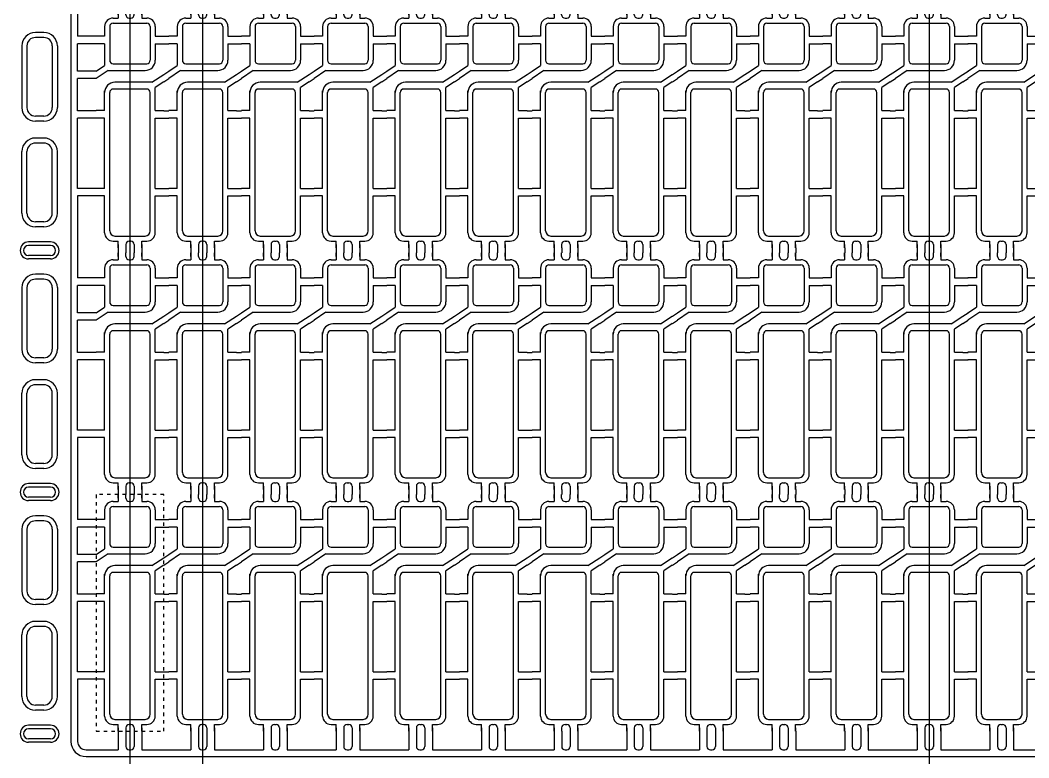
# Model space of a CAD drawing. Header units: millimetres. Extents: x -969 to -640, y 747 to 954.
# Drawn here: x -837.7 to -807.85, y 861.38 to 883.2 of the extents above; entities that cross this region are included whole.
import ezdxf

# ---------------------------------------------------------------- set-up
doc = ezdxf.new("R2010")
doc.units = ezdxf.units.MM
for name, pattern in [('CENTER', [10.16, 6.35, -1.27, 1.27, -1.27]), ('DOT2', [0.125, 0, -0.125]), ('HIDDEN', [1.905, 1.27, -0.635])]:
    doc.linetypes.add(name, pattern=pattern)
for name, color, linetype in [('1', 3, 'Continuous'), ('6', 6, 'Continuous'), ('b etching', 1, 'Continuous'), ('CEN', 8, 'CENTER'), ('HID', 1, 'HIDDEN')]:
    doc.layers.add(name, color=color, linetype=linetype)

# ---------------------------------------------------------------- blocks, each defined once
blk = doc.blocks.new('e1')
at = {"layer": '1'}
for p, q in [((-947.058, 906.581), (-947.058, 906.481)), ((-947.058, 906.481), (-947.058, 906.581)), ((-947.058, 906.581), (-947.058, 906.381)), ((-946.358, 906.581), (-946.358, 906.481)), ((-946.358, 906.481), (-946.358, 906.581)), ((-946.358, 906.581), (-946.358, 906.381)), ((-946.358, 906.381), (-946.208, 906.381)), ((-947.458, 906.131), (-947.458, 905.841)), ((-945.958, 906.131), (-945.958, 905.841)), ((-947.458, 905.841), (-947.708, 905.841)), ((-945.958, 905.841), (-945.708, 905.841)), ((-947.458, 905.621), (-947.708, 905.621)), ((-947.458, 905.621), (-947.458, 904.981)), ((-945.958, 905.621), (-945.958, 905.131)), ((-945.958, 905.621), (-945.708, 905.621)), ((-947.358, 904.831), (-946.258, 904.831)), ((-946.058, 904.481), (-947.158, 904.481)), ((-947.458, 903.641), (-947.458, 904.231)), ((-945.958, 903.641), (-945.958, 904.331)), ((-947.458, 903.641), (-947.708, 903.641)), ((-945.958, 903.641), (-945.708, 903.641)), ((-947.458, 903.421), (-947.708, 903.421)), ((-947.458, 901.341), (-947.458, 903.421)), ((-945.958, 901.341), (-945.958, 903.421)), ((-945.958, 903.421), (-945.708, 903.421)), ((-947.458, 901.341), (-947.708, 901.341)), ((-945.958, 901.341), (-945.708, 901.341)), ((-947.458, 901.121), (-947.708, 901.121)), ((-947.458, 900.031), (-947.458, 901.121)), ((-945.958, 900.031), (-945.958, 901.121)), ((-945.958, 901.121), (-945.708, 901.121)), ((-947.058, 899.581), (-947.058, 899.781)), ((-947.058, 899.581), (-947.058, 899.681)), ((-947.058, 899.681), (-947.058, 899.581)), ((-946.358, 899.781), (-946.208, 899.781)), ((-946.358, 899.581), (-946.358, 899.781)), ((-946.358, 899.581), (-946.358, 899.681)), ((-946.358, 899.681), (-946.358, 899.581))]:
    blk.add_line(p, q, dxfattribs=at)
at = {"layer": '1', "linetype": 'ByBlock'}
for p, q in [((-946.833, 906.481), (-946.833, 906.581)), ((-946.583, 906.481), (-946.583, 906.581)), ((-947.208, 906.381), (-947.058, 906.381)), ((-946.733, 906.381), (-946.683, 906.381)), ((-947.708, 904.814), (-947.458, 904.981)), ((-947.358, 904.831), (-947.708, 904.597)), ((-946.058, 904.481), (-945.708, 904.714)), ((-945.708, 904.497), (-945.958, 904.331)), ((-947.208, 899.781), (-947.058, 899.781)), ((-946.833, 899.681), (-946.833, 899.581)), ((-946.733, 899.781), (-946.683, 899.781)), ((-946.583, 899.681), (-946.583, 899.581))]:
    blk.add_line(p, q, dxfattribs=at)
at = {"layer": '1'}
for centre, radius, start, end in [((-947.208, 906.131), 0.25, 90, 180), ((-946.208, 906.131), 0.25, 0, 90), ((-946.258, 905.131), 0.3, 270, 0), ((-947.158, 904.181), 0.3, 90, 180), ((-947.208, 900.031), 0.25, 180, 270), ((-946.208, 900.031), 0.25, 270, 0)]:
    blk.add_arc(centre, radius, start, end, dxfattribs=at)
at = {"layer": '1', "linetype": 'ByBlock'}
for centre, start, end in [((-946.733, 906.481), 180, 270), ((-946.683, 906.481), 270, 0), ((-946.733, 899.681), 90, 180), ((-946.683, 899.681), 0, 90)]:
    blk.add_arc(centre, 0.1, start, end, dxfattribs=at)
blk = doc.blocks.new('e2')
at = {"layer": 'b etching', "linetype": 'ByBlock'}
for p, q in [((-947.308, 906.131), (-947.308, 905.131)), ((-947.208, 906.231), (-946.208, 906.231)), ((-946.108, 906.131), (-946.108, 905.131)), ((-947.208, 905.031), (-946.208, 905.031)), ((-947.308, 900.081), (-947.308, 904.181)), ((-946.208, 904.281), (-947.208, 904.281)), ((-946.108, 900.081), (-946.108, 904.181)), ((-947.158, 899.931), (-946.258, 899.931))]:
    blk.add_line(p, q, dxfattribs=at)
for centre, radius, start, end in [((-947.208, 906.131), 0.1, 90, 180), ((-946.208, 906.131), 0.1, 360, 90), ((-947.208, 905.131), 0.1, 180, 270), ((-946.208, 905.131), 0.1, 270, 360), ((-947.208, 904.181), 0.1, 90, 180), ((-946.208, 904.181), 0.1, 0, 90), ((-947.158, 900.081), 0.15, 180, 270), ((-946.258, 900.081), 0.15, 270, 0)]:
    blk.add_arc(centre, radius, start, end, dxfattribs=at)

msp = doc.modelspace()

# ---------------------------------------------------------------- linework, layer by layer
at = {"layer": '1', "linetype": 'ByBlock'}
for p, q in [((-835.9986804, 885.15640189), (-835.9986804, 882.72640189)), ((-835.4486804, 882.72640189), (-835.9986804, 882.72640189)), ((-833.4486804, 882.72640189), (-833.2986804, 882.72640189)), ((-831.2986804, 882.72640189), (-831.1486804, 882.72640189)), ((-829.1486804, 882.72640189), (-828.9986804, 882.72640189)), ((-826.9986804, 882.72640189), (-826.8486804, 882.72640189)), ((-824.8486804, 882.72640189), (-824.6986804, 882.72640189)), ((-822.6986804, 882.72640189), (-822.5486804, 882.72640189)), ((-820.5486804, 882.72640189), (-820.3986804, 882.72640189)), ((-818.3986804, 882.72640189), (-818.2486804, 882.72640189)), ((-816.2486804, 882.72640189), (-816.0986804, 882.72640189)), ((-814.0986804, 882.72640189), (-813.9486804, 882.72640189)), ((-811.9486804, 882.72640189), (-811.7986804, 882.72640189)), ((-809.7986804, 882.72640189), (-809.6486804, 882.72640189)), ((-835.4486804, 882.50640189), (-835.9986804, 882.50640189)), ((-835.9986804, 881.69973522), (-835.9986804, 882.50640189)), ((-833.4486804, 882.50640189), (-833.2986804, 882.50640189)), ((-831.2986804, 882.50640189), (-831.1486804, 882.50640189)), ((-829.1486804, 882.50640189), (-828.9986804, 882.50640189)), ((-826.9986804, 882.50640189), (-826.8486804, 882.50640189)), ((-824.8486804, 882.50640189), (-824.6986804, 882.50640189)), ((-822.6986804, 882.50640189), (-822.5486804, 882.50640189)), ((-820.5486804, 882.50640189), (-820.3986804, 882.50640189)), ((-818.3986804, 882.50640189), (-818.2486804, 882.50640189)), ((-816.2486804, 882.50640189), (-816.0986804, 882.50640189)), ((-814.0986804, 882.50640189), (-813.9486804, 882.50640189)), ((-811.9486804, 882.50640189), (-811.7986804, 882.50640189)), ((-809.7986804, 882.50640189), (-809.6486804, 882.50640189)), ((-835.4486804, 881.69973522), (-835.9986804, 881.69973522)), ((-835.9986804, 880.52640189), (-835.9986804, 881.48306855)), ((-835.4486804, 881.48306855), (-835.9986804, 881.48306855)), ((-833.4486804, 881.59973522), (-833.2986804, 881.69973522)), ((-833.4486804, 881.38306855), (-833.2986804, 881.48306855)), ((-831.2986804, 881.59973522), (-831.1486804, 881.69973522)), ((-831.2986804, 881.38306855), (-831.1486804, 881.48306855)), ((-829.1486804, 881.59973522), (-828.9986804, 881.69973522)), ((-829.1486804, 881.38306855), (-828.9986804, 881.48306855)), ((-826.9986804, 881.59973522), (-826.8486804, 881.69973522)), ((-826.9986804, 881.38306855), (-826.8486804, 881.48306855)), ((-824.8486804, 881.59973522), (-824.6986804, 881.69973522)), ((-824.8486804, 881.38306855), (-824.6986804, 881.48306855)), ((-822.6986804, 881.59973522), (-822.5486804, 881.69973522)), ((-822.6986804, 881.38306855), (-822.5486804, 881.48306855)), ((-820.5486804, 881.59973522), (-820.3986804, 881.69973522)), ((-820.5486804, 881.38306855), (-820.3986804, 881.48306855)), ((-818.3986804, 881.59973522), (-818.2486804, 881.69973522)), ((-818.3986804, 881.38306855), (-818.2486804, 881.48306855)), ((-816.2486804, 881.59973522), (-816.0986804, 881.69973522)), ((-816.2486804, 881.38306855), (-816.0986804, 881.48306855)), ((-814.0986804, 881.59973522), (-813.9486804, 881.69973522)), ((-814.0986804, 881.38306855), (-813.9486804, 881.48306855)), ((-811.9486804, 881.59973522), (-811.7986804, 881.69973522)), ((-811.9486804, 881.38306855), (-811.7986804, 881.48306855)), ((-809.7986804, 881.59973522), (-809.6486804, 881.69973522)), ((-809.7986804, 881.38306855), (-809.6486804, 881.48306855)), ((-835.4486804, 880.52640189), (-835.9986804, 880.52640189)), ((-835.9986804, 878.22640189), (-835.9986804, 880.30640189)), ((-835.4486804, 880.30640189), (-835.9986804, 880.30640189)), ((-833.4486804, 880.52640189), (-833.2986804, 880.52640189)), ((-833.4486804, 880.30640189), (-833.2986804, 880.30640189)), ((-831.2986804, 880.52640189), (-831.1486804, 880.52640189)), ((-831.2986804, 880.30640189), (-831.1486804, 880.30640189)), ((-829.1486804, 880.52640189), (-828.9986804, 880.52640189)), ((-829.1486804, 880.30640189), (-828.9986804, 880.30640189)), ((-826.9986804, 880.52640189), (-826.8486804, 880.52640189)), ((-826.9986804, 880.30640189), (-826.8486804, 880.30640189)), ((-824.8486804, 880.52640189), (-824.6986804, 880.52640189)), ((-824.8486804, 880.30640189), (-824.6986804, 880.30640189)), ((-822.6986804, 880.52640189), (-822.5486804, 880.52640189)), ((-822.6986804, 880.30640189), (-822.5486804, 880.30640189)), ((-820.5486804, 880.52640189), (-820.3986804, 880.52640189)), ((-820.5486804, 880.30640189), (-820.3986804, 880.30640189)), ((-818.3986804, 880.52640189), (-818.2486804, 880.52640189)), ((-818.3986804, 880.30640189), (-818.2486804, 880.30640189)), ((-816.2486804, 880.52640189), (-816.0986804, 880.52640189)), ((-816.2486804, 880.30640189), (-816.0986804, 880.30640189)), ((-814.0986804, 880.52640189), (-813.9486804, 880.52640189)), ((-814.0986804, 880.30640189), (-813.9486804, 880.30640189)), ((-811.9486804, 880.52640189), (-811.7986804, 880.52640189)), ((-811.9486804, 880.30640189), (-811.7986804, 880.30640189)), ((-809.7986804, 880.52640189), (-809.6486804, 880.52640189)), ((-809.7986804, 880.30640189), (-809.6486804, 880.30640189)), ((-835.4486804, 878.22640189), (-835.9986804, 878.22640189)), ((-833.4486804, 878.22640189), (-833.2986804, 878.22640189)), ((-831.2986804, 878.22640189), (-831.1486804, 878.22640189)), ((-829.1486804, 878.22640189), (-828.9986804, 878.22640189)), ((-826.9986804, 878.22640189), (-826.8486804, 878.22640189)), ((-824.8486804, 878.22640189), (-824.6986804, 878.22640189)), ((-822.6986804, 878.22640189), (-822.5486804, 878.22640189)), ((-820.5486804, 878.22640189), (-820.3986804, 878.22640189)), ((-818.3986804, 878.22640189), (-818.2486804, 878.22640189)), ((-816.2486804, 878.22640189), (-816.0986804, 878.22640189)), ((-814.0986804, 878.22640189), (-813.9486804, 878.22640189)), ((-811.9486804, 878.22640189), (-811.7986804, 878.22640189)), ((-809.7986804, 878.22640189), (-809.6486804, 878.22640189)), ((-835.4486804, 878.00640189), (-835.9986804, 878.00640189)), ((-835.9986804, 878.00640189), (-835.9986804, 875.57640189)), ((-833.4486804, 878.00640189), (-833.2986804, 878.00640189)), ((-831.2986804, 878.00640189), (-831.1486804, 878.00640189)), ((-829.1486804, 878.00640189), (-828.9986804, 878.00640189)), ((-826.9986804, 878.00640189), (-826.8486804, 878.00640189)), ((-824.8486804, 878.00640189), (-824.6986804, 878.00640189)), ((-822.6986804, 878.00640189), (-822.5486804, 878.00640189)), ((-820.5486804, 878.00640189), (-820.3986804, 878.00640189)), ((-818.3986804, 878.00640189), (-818.2486804, 878.00640189)), ((-816.2486804, 878.00640189), (-816.0986804, 878.00640189)), ((-814.0986804, 878.00640189), (-813.9486804, 878.00640189)), ((-811.9486804, 878.00640189), (-811.7986804, 878.00640189)), ((-809.7986804, 878.00640189), (-809.6486804, 878.00640189)), ((-834.7986804, 876.46640189), (-834.7986804, 876.31640189)), ((-834.5736804, 876.46640189), (-834.5736804, 876.31640189)), ((-834.3236804, 876.46640189), (-834.3236804, 876.31640189)), ((-834.0986804, 876.46640189), (-834.0986804, 876.31640189)), ((-832.6486804, 876.46640189), (-832.6486804, 876.31640189)), ((-832.4236804, 876.46640189), (-832.4236804, 876.31640189)), ((-832.1736804, 876.46640189), (-832.1736804, 876.31640189)), ((-831.9486804, 876.46640189), (-831.9486804, 876.31640189)), ((-830.4986804, 876.46640189), (-830.4986804, 876.31640189)), ((-830.2736804, 876.46640189), (-830.2736804, 876.31640189)), ((-830.0236804, 876.46640189), (-830.0236804, 876.31640189)), ((-829.7986804, 876.46640189), (-829.7986804, 876.31640189)), ((-828.3486804, 876.46640189), (-828.3486804, 876.31640189)), ((-828.1236804, 876.46640189), (-828.1236804, 876.31640189)), ((-827.8736804, 876.46640189), (-827.8736804, 876.31640189)), ((-827.6486804, 876.46640189), (-827.6486804, 876.31640189)), ((-826.1986804, 876.46640189), (-826.1986804, 876.31640189)), ((-825.9736804, 876.46640189), (-825.9736804, 876.31640189)), ((-825.7236804, 876.46640189), (-825.7236804, 876.31640189)), ((-825.4986804, 876.46640189), (-825.4986804, 876.31640189)), ((-824.0486804, 876.46640189), (-824.0486804, 876.31640189)), ((-823.8236804, 876.46640189), (-823.8236804, 876.31640189)), ((-823.5736804, 876.46640189), (-823.5736804, 876.31640189)), ((-823.3486804, 876.46640189), (-823.3486804, 876.31640189)), ((-821.8986804, 876.46640189), (-821.8986804, 876.31640189)), ((-821.6736804, 876.46640189), (-821.6736804, 876.31640189)), ((-821.4236804, 876.46640189), (-821.4236804, 876.31640189)), ((-821.1986804, 876.46640189), (-821.1986804, 876.31640189)), ((-819.7486804, 876.46640189), (-819.7486804, 876.31640189)), ((-819.5236804, 876.46640189), (-819.5236804, 876.31640189)), ((-819.2736804, 876.46640189), (-819.2736804, 876.31640189)), ((-819.0486804, 876.46640189), (-819.0486804, 876.31640189)), ((-817.5986804, 876.46640189), (-817.5986804, 876.31640189)), ((-817.3736804, 876.46640189), (-817.3736804, 876.31640189)), ((-817.1236804, 876.46640189), (-817.1236804, 876.31640189)), ((-816.8986804, 876.46640189), (-816.8986804, 876.31640189)), ((-815.4486804, 876.46640189), (-815.4486804, 876.31640189)), ((-815.2236804, 876.46640189), (-815.2236804, 876.31640189)), ((-814.9736804, 876.46640189), (-814.9736804, 876.31640189)), ((-814.7486804, 876.46640189), (-814.7486804, 876.31640189)), ((-813.2986804, 876.46640189), (-813.2986804, 876.31640189)), ((-813.0736804, 876.46640189), (-813.0736804, 876.31640189)), ((-812.8236804, 876.46640189), (-812.8236804, 876.31640189)), ((-812.5986804, 876.46640189), (-812.5986804, 876.31640189)), ((-811.1486804, 876.46640189), (-811.1486804, 876.31640189)), ((-810.9236804, 876.46640189), (-810.9236804, 876.31640189)), ((-810.6736804, 876.46640189), (-810.6736804, 876.31640189)), ((-810.4486804, 876.46640189), (-810.4486804, 876.31640189)), ((-808.9986804, 876.46640189), (-808.9986804, 876.31640189)), ((-808.7736804, 876.46640189), (-808.7736804, 876.31640189)), ((-808.5236804, 876.46640189), (-808.5236804, 876.31640189)), ((-808.2986804, 876.46640189), (-808.2986804, 876.31640189)), ((-835.4486804, 875.57640189), (-835.9986804, 875.57640189)), ((-833.4486804, 875.57640189), (-833.2986804, 875.57640189)), ((-831.2986804, 875.57640189), (-831.1486804, 875.57640189)), ((-829.1486804, 875.57640189), (-828.9986804, 875.57640189)), ((-826.9986804, 875.57640189), (-826.8486804, 875.57640189)), ((-824.8486804, 875.57640189), (-824.6986804, 875.57640189)), ((-822.6986804, 875.57640189), (-822.5486804, 875.57640189)), ((-820.5486804, 875.57640189), (-820.3986804, 875.57640189)), ((-818.3986804, 875.57640189), (-818.2486804, 875.57640189)), ((-816.2486804, 875.57640189), (-816.0986804, 875.57640189)), ((-814.0986804, 875.57640189), (-813.9486804, 875.57640189)), ((-811.9486804, 875.57640189), (-811.7986804, 875.57640189)), ((-809.7986804, 875.57640189), (-809.6486804, 875.57640189)), ((-835.4486804, 875.35640189), (-835.9986804, 875.35640189)), ((-835.9986804, 874.54973522), (-835.9986804, 875.35640189)), ((-833.4486804, 875.35640189), (-833.2986804, 875.35640189)), ((-831.2986804, 875.35640189), (-831.1486804, 875.35640189)), ((-829.1486804, 875.35640189), (-828.9986804, 875.35640189)), ((-826.9986804, 875.35640189), (-826.8486804, 875.35640189)), ((-824.8486804, 875.35640189), (-824.6986804, 875.35640189)), ((-822.6986804, 875.35640189), (-822.5486804, 875.35640189)), ((-820.5486804, 875.35640189), (-820.3986804, 875.35640189)), ((-818.3986804, 875.35640189), (-818.2486804, 875.35640189)), ((-816.2486804, 875.35640189), (-816.0986804, 875.35640189)), ((-814.0986804, 875.35640189), (-813.9486804, 875.35640189)), ((-811.9486804, 875.35640189), (-811.7986804, 875.35640189)), ((-809.7986804, 875.35640189), (-809.6486804, 875.35640189)), ((-835.4486804, 874.54973522), (-835.9986804, 874.54973522)), ((-835.9986804, 873.37640189), (-835.9986804, 874.33306855)), ((-835.4486804, 874.33306855), (-835.9986804, 874.33306855)), ((-833.4486804, 874.44973522), (-833.2986804, 874.54973522)), ((-833.4486804, 874.23306855), (-833.2986804, 874.33306855)), ((-831.2986804, 874.44973522), (-831.1486804, 874.54973522)), ((-831.2986804, 874.23306855), (-831.1486804, 874.33306855)), ((-829.1486804, 874.44973522), (-828.9986804, 874.54973522)), ((-829.1486804, 874.23306855), (-828.9986804, 874.33306855)), ((-826.9986804, 874.44973522), (-826.8486804, 874.54973522)), ((-826.9986804, 874.23306855), (-826.8486804, 874.33306855)), ((-824.8486804, 874.44973522), (-824.6986804, 874.54973522)), ((-824.8486804, 874.23306855), (-824.6986804, 874.33306855)), ((-822.6986804, 874.44973522), (-822.5486804, 874.54973522)), ((-822.6986804, 874.23306855), (-822.5486804, 874.33306855)), ((-820.5486804, 874.44973522), (-820.3986804, 874.54973522)), ((-820.5486804, 874.23306855), (-820.3986804, 874.33306855)), ((-818.3986804, 874.44973522), (-818.2486804, 874.54973522)), ((-818.3986804, 874.23306855), (-818.2486804, 874.33306855)), ((-816.2486804, 874.44973522), (-816.0986804, 874.54973522)), ((-816.2486804, 874.23306855), (-816.0986804, 874.33306855)), ((-814.0986804, 874.44973522), (-813.9486804, 874.54973522)), ((-814.0986804, 874.23306855), (-813.9486804, 874.33306855)), ((-811.9486804, 874.44973522), (-811.7986804, 874.54973522)), ((-811.9486804, 874.23306855), (-811.7986804, 874.33306855)), ((-809.7986804, 874.44973522), (-809.6486804, 874.54973522)), ((-809.7986804, 874.23306855), (-809.6486804, 874.33306855)), ((-835.4486804, 873.37640189), (-835.9986804, 873.37640189)), ((-835.9986804, 871.07640189), (-835.9986804, 873.15640189)), ((-835.4486804, 873.15640189), (-835.9986804, 873.15640189)), ((-833.4486804, 873.37640189), (-833.2986804, 873.37640189)), ((-833.4486804, 873.15640189), (-833.2986804, 873.15640189)), ((-831.2986804, 873.37640189), (-831.1486804, 873.37640189)), ((-831.2986804, 873.15640189), (-831.1486804, 873.15640189)), ((-829.1486804, 873.37640189), (-828.9986804, 873.37640189)), ((-829.1486804, 873.15640189), (-828.9986804, 873.15640189)), ((-826.9986804, 873.37640189), (-826.8486804, 873.37640189)), ((-826.9986804, 873.15640189), (-826.8486804, 873.15640189)), ((-824.8486804, 873.37640189), (-824.6986804, 873.37640189)), ((-824.8486804, 873.15640189), (-824.6986804, 873.15640189)), ((-822.6986804, 873.37640189), (-822.5486804, 873.37640189)), ((-822.6986804, 873.15640189), (-822.5486804, 873.15640189)), ((-820.5486804, 873.37640189), (-820.3986804, 873.37640189)), ((-820.5486804, 873.15640189), (-820.3986804, 873.15640189)), ((-818.3986804, 873.37640189), (-818.2486804, 873.37640189)), ((-818.3986804, 873.15640189), (-818.2486804, 873.15640189)), ((-816.2486804, 873.37640189), (-816.0986804, 873.37640189)), ((-816.2486804, 873.15640189), (-816.0986804, 873.15640189)), ((-814.0986804, 873.37640189), (-813.9486804, 873.37640189)), ((-814.0986804, 873.15640189), (-813.9486804, 873.15640189)), ((-811.9486804, 873.37640189), (-811.7986804, 873.37640189)), ((-811.9486804, 873.15640189), (-811.7986804, 873.15640189)), ((-809.7986804, 873.37640189), (-809.6486804, 873.37640189)), ((-809.7986804, 873.15640189), (-809.6486804, 873.15640189)), ((-835.4486804, 871.07640189), (-835.9986804, 871.07640189)), ((-833.4486804, 871.07640189), (-833.2986804, 871.07640189)), ((-831.2986804, 871.07640189), (-831.1486804, 871.07640189)), ((-829.1486804, 871.07640189), (-828.9986804, 871.07640189)), ((-826.9986804, 871.07640189), (-826.8486804, 871.07640189)), ((-824.8486804, 871.07640189), (-824.6986804, 871.07640189)), ((-822.6986804, 871.07640189), (-822.5486804, 871.07640189)), ((-820.5486804, 871.07640189), (-820.3986804, 871.07640189)), ((-818.3986804, 871.07640189), (-818.2486804, 871.07640189)), ((-816.2486804, 871.07640189), (-816.0986804, 871.07640189)), ((-814.0986804, 871.07640189), (-813.9486804, 871.07640189)), ((-811.9486804, 871.07640189), (-811.7986804, 871.07640189)), ((-809.7986804, 871.07640189), (-809.6486804, 871.07640189)), ((-835.4486804, 870.85640189), (-835.9986804, 870.85640189)), ((-835.9986804, 870.85640189), (-835.9986804, 868.42640189)), ((-833.4486804, 870.85640189), (-833.2986804, 870.85640189)), ((-831.2986804, 870.85640189), (-831.1486804, 870.85640189)), ((-829.1486804, 870.85640189), (-828.9986804, 870.85640189)), ((-826.9986804, 870.85640189), (-826.8486804, 870.85640189)), ((-824.8486804, 870.85640189), (-824.6986804, 870.85640189)), ((-822.6986804, 870.85640189), (-822.5486804, 870.85640189)), ((-820.5486804, 870.85640189), (-820.3986804, 870.85640189)), ((-818.3986804, 870.85640189), (-818.2486804, 870.85640189)), ((-816.2486804, 870.85640189), (-816.0986804, 870.85640189)), ((-814.0986804, 870.85640189), (-813.9486804, 870.85640189)), ((-811.9486804, 870.85640189), (-811.7986804, 870.85640189)), ((-809.7986804, 870.85640189), (-809.6486804, 870.85640189)), ((-834.7986804, 869.31640189), (-834.7986804, 869.16640189)), ((-834.5736804, 869.31640189), (-834.5736804, 869.16640189)), ((-834.3236804, 869.31640189), (-834.3236804, 869.16640189)), ((-834.0986804, 869.31640189), (-834.0986804, 869.16640189)), ((-832.6486804, 869.31640189), (-832.6486804, 869.16640189)), ((-832.4236804, 869.31640189), (-832.4236804, 869.16640189)), ((-832.1736804, 869.31640189), (-832.1736804, 869.16640189)), ((-831.9486804, 869.31640189), (-831.9486804, 869.16640189)), ((-830.4986804, 869.31640189), (-830.4986804, 869.16640189)), ((-830.2736804, 869.31640189), (-830.2736804, 869.16640189)), ((-830.0236804, 869.31640189), (-830.0236804, 869.16640189)), ((-829.7986804, 869.31640189), (-829.7986804, 869.16640189)), ((-828.3486804, 869.31640189), (-828.3486804, 869.16640189)), ((-828.1236804, 869.31640189), (-828.1236804, 869.16640189)), ((-827.8736804, 869.31640189), (-827.8736804, 869.16640189)), ((-827.6486804, 869.31640189), (-827.6486804, 869.16640189)), ((-826.1986804, 869.31640189), (-826.1986804, 869.16640189)), ((-825.9736804, 869.31640189), (-825.9736804, 869.16640189)), ((-825.7236804, 869.31640189), (-825.7236804, 869.16640189)), ((-825.4986804, 869.31640189), (-825.4986804, 869.16640189)), ((-824.0486804, 869.31640189), (-824.0486804, 869.16640189)), ((-823.8236804, 869.31640189), (-823.8236804, 869.16640189)), ((-823.5736804, 869.31640189), (-823.5736804, 869.16640189)), ((-823.3486804, 869.31640189), (-823.3486804, 869.16640189)), ((-821.8986804, 869.31640189), (-821.8986804, 869.16640189)), ((-821.6736804, 869.31640189), (-821.6736804, 869.16640189)), ((-821.4236804, 869.31640189), (-821.4236804, 869.16640189)), ((-821.1986804, 869.31640189), (-821.1986804, 869.16640189)), ((-819.7486804, 869.31640189), (-819.7486804, 869.16640189)), ((-819.5236804, 869.31640189), (-819.5236804, 869.16640189)), ((-819.2736804, 869.31640189), (-819.2736804, 869.16640189)), ((-819.0486804, 869.31640189), (-819.0486804, 869.16640189)), ((-817.5986804, 869.31640189), (-817.5986804, 869.16640189)), ((-817.3736804, 869.31640189), (-817.3736804, 869.16640189)), ((-817.1236804, 869.31640189), (-817.1236804, 869.16640189)), ((-816.8986804, 869.31640189), (-816.8986804, 869.16640189)), ((-815.4486804, 869.31640189), (-815.4486804, 869.16640189)), ((-815.2236804, 869.31640189), (-815.2236804, 869.16640189)), ((-814.9736804, 869.31640189), (-814.9736804, 869.16640189)), ((-814.7486804, 869.31640189), (-814.7486804, 869.16640189)), ((-813.2986804, 869.31640189), (-813.2986804, 869.16640189)), ((-813.0736804, 869.31640189), (-813.0736804, 869.16640189)), ((-812.8236804, 869.31640189), (-812.8236804, 869.16640189)), ((-812.5986804, 869.31640189), (-812.5986804, 869.16640189)), ((-811.1486804, 869.31640189), (-811.1486804, 869.16640189)), ((-810.9236804, 869.31640189), (-810.9236804, 869.16640189)), ((-810.6736804, 869.31640189), (-810.6736804, 869.16640189)), ((-810.4486804, 869.31640189), (-810.4486804, 869.16640189)), ((-808.9986804, 869.31640189), (-808.9986804, 869.16640189)), ((-808.7736804, 869.31640189), (-808.7736804, 869.16640189)), ((-808.5236804, 869.31640189), (-808.5236804, 869.16640189)), ((-808.2986804, 869.31640189), (-808.2986804, 869.16640189)), ((-835.4486804, 868.42640189), (-835.9986804, 868.42640189)), ((-833.4486804, 868.42640189), (-833.2986804, 868.42640189)), ((-831.2986804, 868.42640189), (-831.1486804, 868.42640189)), ((-829.1486804, 868.42640189), (-828.9986804, 868.42640189)), ((-826.9986804, 868.42640189), (-826.8486804, 868.42640189)), ((-824.8486804, 868.42640189), (-824.6986804, 868.42640189)), ((-822.6986804, 868.42640189), (-822.5486804, 868.42640189)), ((-820.5486804, 868.42640189), (-820.3986804, 868.42640189)), ((-818.3986804, 868.42640189), (-818.2486804, 868.42640189)), ((-816.2486804, 868.42640189), (-816.0986804, 868.42640189)), ((-814.0986804, 868.42640189), (-813.9486804, 868.42640189)), ((-811.9486804, 868.42640189), (-811.7986804, 868.42640189)), ((-809.7986804, 868.42640189), (-809.6486804, 868.42640189)), ((-835.4486804, 868.20640189), (-835.9986804, 868.20640189)), ((-835.9986804, 867.39973522), (-835.9986804, 868.20640189)), ((-833.4486804, 868.20640189), (-833.2986804, 868.20640189)), ((-831.2986804, 868.20640189), (-831.1486804, 868.20640189)), ((-829.1486804, 868.20640189), (-828.9986804, 868.20640189)), ((-826.9986804, 868.20640189), (-826.8486804, 868.20640189)), ((-824.8486804, 868.20640189), (-824.6986804, 868.20640189)), ((-822.6986804, 868.20640189), (-822.5486804, 868.20640189)), ((-820.5486804, 868.20640189), (-820.3986804, 868.20640189)), ((-818.3986804, 868.20640189), (-818.2486804, 868.20640189)), ((-816.2486804, 868.20640189), (-816.0986804, 868.20640189)), ((-814.0986804, 868.20640189), (-813.9486804, 868.20640189)), ((-811.9486804, 868.20640189), (-811.7986804, 868.20640189)), ((-809.7986804, 868.20640189), (-809.6486804, 868.20640189)), ((-835.4486804, 867.39973522), (-835.9986804, 867.39973522)), ((-835.9986804, 866.22640189), (-835.9986804, 867.18306855)), ((-835.4486804, 867.18306855), (-835.9986804, 867.18306855)), ((-833.4486804, 867.29973522), (-833.2986804, 867.39973522)), ((-833.4486804, 867.08306855), (-833.2986804, 867.18306855)), ((-831.2986804, 867.29973522), (-831.1486804, 867.39973522)), ((-831.2986804, 867.08306855), (-831.1486804, 867.18306855)), ((-829.1486804, 867.29973522), (-828.9986804, 867.39973522)), ((-829.1486804, 867.08306855), (-828.9986804, 867.18306855)), ((-826.9986804, 867.29973522), (-826.8486804, 867.39973522)), ((-826.9986804, 867.08306855), (-826.8486804, 867.18306855)), ((-824.8486804, 867.29973522), (-824.6986804, 867.39973522)), ((-824.8486804, 867.08306855), (-824.6986804, 867.18306855)), ((-822.6986804, 867.29973522), (-822.5486804, 867.39973522)), ((-822.6986804, 867.08306855), (-822.5486804, 867.18306855)), ((-820.5486804, 867.29973522), (-820.3986804, 867.39973522)), ((-820.5486804, 867.08306855), (-820.3986804, 867.18306855)), ((-818.3986804, 867.29973522), (-818.2486804, 867.39973522)), ((-818.3986804, 867.08306855), (-818.2486804, 867.18306855)), ((-816.2486804, 867.29973522), (-816.0986804, 867.39973522)), ((-816.2486804, 867.08306855), (-816.0986804, 867.18306855)), ((-814.0986804, 867.29973522), (-813.9486804, 867.39973522)), ((-814.0986804, 867.08306855), (-813.9486804, 867.18306855)), ((-811.9486804, 867.29973522), (-811.7986804, 867.39973522)), ((-811.9486804, 867.08306855), (-811.7986804, 867.18306855)), ((-809.7986804, 867.29973522), (-809.6486804, 867.39973522)), ((-809.7986804, 867.08306855), (-809.6486804, 867.18306855)), ((-835.4486804, 866.22640189), (-835.9986804, 866.22640189)), ((-835.9986804, 863.92640189), (-835.9986804, 866.00640189)), ((-835.4486804, 866.00640189), (-835.9986804, 866.00640189)), ((-833.4486804, 866.22640189), (-833.2986804, 866.22640189)), ((-833.4486804, 866.00640189), (-833.2986804, 866.00640189)), ((-831.2986804, 866.22640189), (-831.1486804, 866.22640189)), ((-831.2986804, 866.00640189), (-831.1486804, 866.00640189)), ((-829.1486804, 866.22640189), (-828.9986804, 866.22640189)), ((-829.1486804, 866.00640189), (-828.9986804, 866.00640189)), ((-826.9986804, 866.22640189), (-826.8486804, 866.22640189)), ((-826.9986804, 866.00640189), (-826.8486804, 866.00640189)), ((-824.8486804, 866.22640189), (-824.6986804, 866.22640189)), ((-824.8486804, 866.00640189), (-824.6986804, 866.00640189)), ((-822.6986804, 866.22640189), (-822.5486804, 866.22640189)), ((-822.6986804, 866.00640189), (-822.5486804, 866.00640189)), ((-820.5486804, 866.22640189), (-820.3986804, 866.22640189)), ((-820.5486804, 866.00640189), (-820.3986804, 866.00640189)), ((-818.3986804, 866.22640189), (-818.2486804, 866.22640189)), ((-818.3986804, 866.00640189), (-818.2486804, 866.00640189)), ((-816.2486804, 866.22640189), (-816.0986804, 866.22640189)), ((-816.2486804, 866.00640189), (-816.0986804, 866.00640189)), ((-814.0986804, 866.22640189), (-813.9486804, 866.22640189)), ((-814.0986804, 866.00640189), (-813.9486804, 866.00640189)), ((-811.9486804, 866.22640189), (-811.7986804, 866.22640189)), ((-811.9486804, 866.00640189), (-811.7986804, 866.00640189)), ((-809.7986804, 866.22640189), (-809.6486804, 866.22640189)), ((-809.7986804, 866.00640189), (-809.6486804, 866.00640189)), ((-835.4486804, 863.92640189), (-835.9986804, 863.92640189)), ((-833.4486804, 863.92640189), (-833.2986804, 863.92640189)), ((-831.2986804, 863.92640189), (-831.1486804, 863.92640189)), ((-829.1486804, 863.92640189), (-828.9986804, 863.92640189)), ((-826.9986804, 863.92640189), (-826.8486804, 863.92640189)), ((-824.8486804, 863.92640189), (-824.6986804, 863.92640189)), ((-822.6986804, 863.92640189), (-822.5486804, 863.92640189)), ((-820.5486804, 863.92640189), (-820.3986804, 863.92640189)), ((-818.3986804, 863.92640189), (-818.2486804, 863.92640189)), ((-816.2486804, 863.92640189), (-816.0986804, 863.92640189)), ((-814.0986804, 863.92640189), (-813.9486804, 863.92640189)), ((-811.9486804, 863.92640189), (-811.7986804, 863.92640189)), ((-809.7986804, 863.92640189), (-809.6486804, 863.92640189)), ((-835.4486804, 863.70640189), (-835.9986804, 863.70640189)), ((-835.9986804, 863.70640189), (-835.9986804, 861.86640189)), ((-833.4486804, 863.70640189), (-833.2986804, 863.70640189)), ((-831.2986804, 863.70640189), (-831.1486804, 863.70640189)), ((-829.1486804, 863.70640189), (-828.9986804, 863.70640189)), ((-826.9986804, 863.70640189), (-826.8486804, 863.70640189)), ((-824.8486804, 863.70640189), (-824.6986804, 863.70640189)), ((-822.6986804, 863.70640189), (-822.5486804, 863.70640189)), ((-820.5486804, 863.70640189), (-820.3986804, 863.70640189)), ((-818.3986804, 863.70640189), (-818.2486804, 863.70640189)), ((-816.2486804, 863.70640189), (-816.0986804, 863.70640189)), ((-814.0986804, 863.70640189), (-813.9486804, 863.70640189)), ((-811.9486804, 863.70640189), (-811.7986804, 863.70640189)), ((-809.7986804, 863.70640189), (-809.6486804, 863.70640189)), ((-834.7986804, 862.16640189), (-834.7986804, 861.61640189)), ((-834.7986804, 862.16640189), (-834.7986804, 861.86640189)), ((-834.5736804, 862.16640189), (-834.5736804, 861.71640189)), ((-834.5736804, 862.16640189), (-834.5736804, 861.86640189)), ((-834.3236804, 862.16640189), (-834.3236804, 861.71640189)), ((-834.3236804, 862.16640189), (-834.3236804, 861.86640189)), ((-834.0986804, 862.16640189), (-834.0986804, 861.61640189)), ((-834.0986804, 862.16640189), (-834.0986804, 861.86640189)), ((-832.6486804, 862.16640189), (-832.6486804, 861.61640189)), ((-832.6486804, 862.16640189), (-832.6486804, 861.86640189)), ((-832.4236804, 862.16640189), (-832.4236804, 861.71640189)), ((-832.4236804, 862.16640189), (-832.4236804, 861.86640189)), ((-832.1736804, 862.16640189), (-832.1736804, 861.71640189)), ((-832.1736804, 862.16640189), (-832.1736804, 861.86640189)), ((-831.9486804, 862.16640189), (-831.9486804, 861.61640189)), ((-831.9486804, 862.16640189), (-831.9486804, 861.86640189)), ((-830.4986804, 862.16640189), (-830.4986804, 861.61640189)), ((-830.4986804, 862.16640189), (-830.4986804, 861.86640189)), ((-830.2736804, 862.16640189), (-830.2736804, 861.71640189)), ((-830.2736804, 862.16640189), (-830.2736804, 861.86640189)), ((-830.0236804, 862.16640189), (-830.0236804, 861.71640189)), ((-830.0236804, 862.16640189), (-830.0236804, 861.86640189)), ((-829.7986804, 862.16640189), (-829.7986804, 861.61640189)), ((-829.7986804, 862.16640189), (-829.7986804, 861.86640189)), ((-828.3486804, 862.16640189), (-828.3486804, 861.61640189)), ((-828.3486804, 862.16640189), (-828.3486804, 861.86640189)), ((-828.1236804, 862.16640189), (-828.1236804, 861.71640189)), ((-828.1236804, 862.16640189), (-828.1236804, 861.86640189)), ((-827.8736804, 862.16640189), (-827.8736804, 861.71640189)), ((-827.8736804, 862.16640189), (-827.8736804, 861.86640189)), ((-827.6486804, 862.16640189), (-827.6486804, 861.61640189)), ((-827.6486804, 862.16640189), (-827.6486804, 861.86640189)), ((-826.1986804, 862.16640189), (-826.1986804, 861.61640189)), ((-826.1986804, 862.16640189), (-826.1986804, 861.86640189)), ((-825.9736804, 862.16640189), (-825.9736804, 861.71640189)), ((-825.9736804, 862.16640189), (-825.9736804, 861.86640189)), ((-825.7236804, 862.16640189), (-825.7236804, 861.71640189)), ((-825.7236804, 862.16640189), (-825.7236804, 861.86640189)), ((-825.4986804, 862.16640189), (-825.4986804, 861.61640189)), ((-825.4986804, 862.16640189), (-825.4986804, 861.86640189)), ((-824.0486804, 862.16640189), (-824.0486804, 861.61640189)), ((-824.0486804, 862.16640189), (-824.0486804, 861.86640189)), ((-823.8236804, 862.16640189), (-823.8236804, 861.71640189)), ((-823.8236804, 862.16640189), (-823.8236804, 861.86640189)), ((-823.5736804, 862.16640189), (-823.5736804, 861.71640189)), ((-823.5736804, 862.16640189), (-823.5736804, 861.86640189)), ((-823.3486804, 862.16640189), (-823.3486804, 861.61640189)), ((-823.3486804, 862.16640189), (-823.3486804, 861.86640189)), ((-821.8986804, 862.16640189), (-821.8986804, 861.61640189)), ((-821.8986804, 862.16640189), (-821.8986804, 861.86640189)), ((-821.6736804, 862.16640189), (-821.6736804, 861.71640189)), ((-821.6736804, 862.16640189), (-821.6736804, 861.86640189)), ((-821.4236804, 862.16640189), (-821.4236804, 861.71640189)), ((-821.4236804, 862.16640189), (-821.4236804, 861.86640189)), ((-821.1986804, 862.16640189), (-821.1986804, 861.61640189)), ((-821.1986804, 862.16640189), (-821.1986804, 861.86640189)), ((-819.7486804, 862.16640189), (-819.7486804, 861.61640189)), ((-819.7486804, 862.16640189), (-819.7486804, 861.86640189)), ((-819.5236804, 862.16640189), (-819.5236804, 861.71640189)), ((-819.5236804, 862.16640189), (-819.5236804, 861.86640189)), ((-819.2736804, 862.16640189), (-819.2736804, 861.71640189)), ((-819.2736804, 862.16640189), (-819.2736804, 861.86640189)), ((-819.0486804, 862.16640189), (-819.0486804, 861.61640189)), ((-819.0486804, 862.16640189), (-819.0486804, 861.86640189)), ((-817.5986804, 862.16640189), (-817.5986804, 861.61640189)), ((-817.5986804, 862.16640189), (-817.5986804, 861.86640189)), ((-817.3736804, 862.16640189), (-817.3736804, 861.71640189)), ((-817.3736804, 862.16640189), (-817.3736804, 861.86640189)), ((-817.1236804, 862.16640189), (-817.1236804, 861.71640189)), ((-817.1236804, 862.16640189), (-817.1236804, 861.86640189)), ((-816.8986804, 862.16640189), (-816.8986804, 861.61640189)), ((-816.8986804, 862.16640189), (-816.8986804, 861.86640189)), ((-815.4486804, 862.16640189), (-815.4486804, 861.61640189)), ((-815.4486804, 862.16640189), (-815.4486804, 861.86640189)), ((-815.2236804, 862.16640189), (-815.2236804, 861.71640189)), ((-815.2236804, 862.16640189), (-815.2236804, 861.86640189)), ((-814.9736804, 862.16640189), (-814.9736804, 861.71640189)), ((-814.9736804, 862.16640189), (-814.9736804, 861.86640189)), ((-814.7486804, 862.16640189), (-814.7486804, 861.61640189)), ((-814.7486804, 862.16640189), (-814.7486804, 861.86640189)), ((-813.2986804, 862.16640189), (-813.2986804, 861.61640189)), ((-813.2986804, 862.16640189), (-813.2986804, 861.86640189)), ((-813.0736804, 862.16640189), (-813.0736804, 861.71640189)), ((-813.0736804, 862.16640189), (-813.0736804, 861.86640189)), ((-812.8236804, 862.16640189), (-812.8236804, 861.71640189)), ((-812.8236804, 862.16640189), (-812.8236804, 861.86640189)), ((-812.5986804, 862.16640189), (-812.5986804, 861.61640189)), ((-812.5986804, 862.16640189), (-812.5986804, 861.86640189)), ((-811.1486804, 862.16640189), (-811.1486804, 861.61640189)), ((-811.1486804, 862.16640189), (-811.1486804, 861.86640189)), ((-810.9236804, 862.16640189), (-810.9236804, 861.71640189)), ((-810.9236804, 862.16640189), (-810.9236804, 861.86640189)), ((-810.6736804, 862.16640189), (-810.6736804, 861.71640189)), ((-810.6736804, 862.16640189), (-810.6736804, 861.86640189)), ((-810.4486804, 862.16640189), (-810.4486804, 861.61640189)), ((-810.4486804, 862.16640189), (-810.4486804, 861.86640189)), ((-808.9986804, 862.16640189), (-808.9986804, 861.61640189)), ((-808.9986804, 862.16640189), (-808.9986804, 861.86640189)), ((-808.7736804, 862.16640189), (-808.7736804, 861.71640189)), ((-808.7736804, 862.16640189), (-808.7736804, 861.86640189)), ((-808.5236804, 862.16640189), (-808.5236804, 861.71640189)), ((-808.5236804, 862.16640189), (-808.5236804, 861.86640189)), ((-808.2986804, 862.16640189), (-808.2986804, 861.61640189)), ((-808.2986804, 862.16640189), (-808.2986804, 861.86640189)), ((-834.4736804, 861.61640189), (-834.4236804, 861.61640189)), ((-834.0986804, 861.61640189), (-832.6486804, 861.61640189)), ((-832.3236804, 861.61640189), (-832.2736804, 861.61640189)), ((-831.9486804, 861.61640189), (-830.4986804, 861.61640189)), ((-830.1736804, 861.61640189), (-830.1236804, 861.61640189)), ((-829.7986804, 861.61640189), (-828.3486804, 861.61640189)), ((-828.0236804, 861.61640189), (-827.9736804, 861.61640189)), ((-827.6486804, 861.61640189), (-826.1986804, 861.61640189)), ((-825.8736804, 861.61640189), (-825.8236804, 861.61640189)), ((-825.4986804, 861.61640189), (-824.0486804, 861.61640189)), ((-823.7236804, 861.61640189), (-823.6736804, 861.61640189)), ((-823.3486804, 861.61640189), (-821.8986804, 861.61640189)), ((-821.5736804, 861.61640189), (-821.5236804, 861.61640189)), ((-821.1986804, 861.61640189), (-819.7486804, 861.61640189)), ((-819.4236804, 861.61640189), (-819.3736804, 861.61640189)), ((-819.0486804, 861.61640189), (-817.5986804, 861.61640189)), ((-817.2736804, 861.61640189), (-817.2236804, 861.61640189)), ((-816.8986804, 861.61640189), (-815.4486804, 861.61640189)), ((-815.1236804, 861.61640189), (-815.0736804, 861.61640189)), ((-814.7486804, 861.61640189), (-813.2986804, 861.61640189)), ((-812.9736804, 861.61640189), (-812.9236804, 861.61640189)), ((-812.5986804, 861.61640189), (-811.1486804, 861.61640189)), ((-810.8236804, 861.61640189), (-810.7736804, 861.61640189)), ((-810.4486804, 861.61640189), (-808.9986804, 861.61640189)), ((-808.6736804, 861.61640189), (-808.6236804, 861.61640189)), ((-808.2986804, 861.61640189), (-806.8486804, 861.61640189))]:
    msp.add_line(p, q, dxfattribs=at)
at = {"layer": '1'}
for p, q in [((-836.9986804, 882.69140189), (-837.2486804, 882.69140189)), ((-837.4986804, 882.44140189), (-837.4986804, 880.61640189)), ((-836.7486804, 882.44140189), (-836.7486804, 880.61640189)), ((-836.9986804, 880.36640189), (-837.2486804, 880.36640189)), ((-836.9986804, 879.56640189), (-837.2486804, 879.56640189)), ((-837.4986804, 877.49140189), (-837.4986804, 879.31640189)), ((-836.7486804, 877.49140189), (-836.7486804, 879.31640189)), ((-836.9986804, 877.24140189), (-837.2486804, 877.24140189)), ((-836.7986804, 876.54140189), (-837.4486804, 876.54140189)), ((-836.7986804, 876.54140189), (-837.4486804, 876.54140189)), ((-836.7986804, 876.24140189), (-837.4486804, 876.24140189)), ((-836.7986804, 876.24140189), (-837.4486804, 876.24140189)), ((-836.9986804, 875.54140189), (-837.2486804, 875.54140189)), ((-837.4986804, 875.29140189), (-837.4986804, 873.46640189)), ((-836.7486804, 875.29140189), (-836.7486804, 873.46640189)), ((-836.9986804, 873.21640189), (-837.2486804, 873.21640189)), ((-836.9986804, 872.41640189), (-837.2486804, 872.41640189)), ((-837.4986804, 870.34140189), (-837.4986804, 872.16640189)), ((-836.7486804, 870.34140189), (-836.7486804, 872.16640189)), ((-836.9986804, 870.09140189), (-837.2486804, 870.09140189)), ((-836.7986804, 869.39140189), (-837.4486804, 869.39140189)), ((-836.7986804, 869.39140189), (-837.4486804, 869.39140189)), ((-836.7986804, 869.09140189), (-837.4486804, 869.09140189)), ((-836.7986804, 869.09140189), (-837.4486804, 869.09140189)), ((-836.9986804, 868.39140189), (-837.2486804, 868.39140189)), ((-837.4986804, 868.14140189), (-837.4986804, 866.31640189)), ((-836.7486804, 868.14140189), (-836.7486804, 866.31640189)), ((-836.9986804, 866.06640189), (-837.2486804, 866.06640189)), ((-836.9986804, 865.26640189), (-837.2486804, 865.26640189)), ((-837.4986804, 863.19140189), (-837.4986804, 865.01640189)), ((-836.7486804, 863.19140189), (-836.7486804, 865.01640189)), ((-836.9986804, 862.94140189), (-837.2486804, 862.94140189)), ((-836.7986804, 862.24140189), (-837.4486804, 862.24140189)), ((-836.7986804, 862.24140189), (-837.4486804, 862.24140189)), ((-836.7986804, 861.94140189), (-837.4486804, 861.94140189)), ((-836.7986804, 861.94140189), (-837.4486804, 861.94140189)), ((-835.7486804, 861.61640189), (-834.7986804, 861.61640189))]:
    msp.add_line(p, q, dxfattribs=at)
for centre, radius, start, end in [((-837.2486804, 882.44140189), 0.25, 90, 180), ((-836.9986804, 882.44140189), 0.25, 360, 90), ((-837.2486804, 880.61640189), 0.25, 180, 270), ((-836.9986804, 880.61640189), 0.25, 270, 360), ((-837.2486804, 879.31640189), 0.25, 90, 180), ((-836.9986804, 879.31640189), 0.25, 0, 90), ((-837.2486804, 877.49140189), 0.25, 180, 270), ((-836.9986804, 877.49140189), 0.25, 270, 0), ((-837.4486804, 876.39140189), 0.15, 90, 270), ((-837.4486804, 876.39140189), 0.15, 90, 270), ((-836.7986804, 876.39140189), 0.15, 270, 90), ((-836.7986804, 876.39140189), 0.15, 270, 90), ((-837.2486804, 875.29140189), 0.25, 90, 180), ((-836.9986804, 875.29140189), 0.25, 360, 90), ((-837.2486804, 873.46640189), 0.25, 180, 270), ((-836.9986804, 873.46640189), 0.25, 270, 360), ((-837.2486804, 872.16640189), 0.25, 90, 180), ((-836.9986804, 872.16640189), 0.25, 0, 90), ((-837.2486804, 870.34140189), 0.25, 180, 270), ((-836.9986804, 870.34140189), 0.25, 270, 0), ((-837.4486804, 869.24140189), 0.15, 90, 270), ((-837.4486804, 869.24140189), 0.15, 90, 270), ((-836.7986804, 869.24140189), 0.15, 270, 90), ((-836.7986804, 869.24140189), 0.15, 270, 90), ((-837.2486804, 868.14140189), 0.25, 90, 180), ((-836.9986804, 868.14140189), 0.25, 360, 90), ((-837.2486804, 866.31640189), 0.25, 180, 270), ((-836.9986804, 866.31640189), 0.25, 270, 360), ((-837.2486804, 865.01640189), 0.25, 90, 180), ((-836.9986804, 865.01640189), 0.25, 0, 90), ((-837.2486804, 863.19140189), 0.25, 180, 270), ((-836.9986804, 863.19140189), 0.25, 270, 0), ((-837.4486804, 862.09140189), 0.15, 90, 270), ((-837.4486804, 862.09140189), 0.15, 90, 270), ((-836.7986804, 862.09140189), 0.15, 270, 90), ((-836.7986804, 862.09140189), 0.15, 270, 90)]:
    msp.add_arc(centre, radius, start, end, dxfattribs=at)
at = {"layer": '1', "linetype": 'ByBlock'}
for centre, radius, start, end in [((-835.7486804, 861.86640189), 0.25, 180, 270), ((-834.4736804, 861.71640189), 0.1, 180, 270), ((-834.4236804, 861.71640189), 0.1, 270, 0), ((-832.3236804, 861.71640189), 0.1, 180, 270), ((-832.2736804, 861.71640189), 0.1, 270, 0), ((-830.1736804, 861.71640189), 0.1, 180, 270), ((-830.1236804, 861.71640189), 0.1, 270, 0), ((-828.0236804, 861.71640189), 0.1, 180, 270), ((-827.9736804, 861.71640189), 0.1, 270, 0), ((-825.8736804, 861.71640189), 0.1, 180, 270), ((-825.8236804, 861.71640189), 0.1, 270, 0), ((-823.7236804, 861.71640189), 0.1, 180, 270), ((-823.6736804, 861.71640189), 0.1, 270, 0), ((-821.5736804, 861.71640189), 0.1, 180, 270), ((-821.5236804, 861.71640189), 0.1, 270, 0), ((-819.4236804, 861.71640189), 0.1, 180, 270), ((-819.3736804, 861.71640189), 0.1, 270, 0), ((-817.2736804, 861.71640189), 0.1, 180, 270), ((-817.2236804, 861.71640189), 0.1, 270, 0), ((-815.1236804, 861.71640189), 0.1, 180, 270), ((-815.0736804, 861.71640189), 0.1, 270, 0), ((-812.9736804, 861.71640189), 0.1, 180, 270), ((-812.9236804, 861.71640189), 0.1, 270, 0), ((-810.8236804, 861.71640189), 0.1, 180, 270), ((-810.7736804, 861.71640189), 0.1, 270, 0), ((-808.6736804, 861.71640189), 0.1, 180, 270), ((-808.6236804, 861.71640189), 0.1, 270, 0)]:
    msp.add_arc(centre, radius, start, end, dxfattribs=at)
at = {"layer": '6', "linetype": 'DOT2'}
for p, q in [((-835.4486804, 869.16640189), (-835.4486804, 862.16640189)), ((-833.4486804, 869.16640189), (-835.4486804, 869.16640189)), ((-833.4486804, 862.16640189), (-833.4486804, 869.16640189)), ((-835.4486804, 862.16640189), (-833.4486804, 862.16640189))]:
    msp.add_line(p, q, dxfattribs=at)
at = {"layer": 'CEN', "linetype": 'ByBlock'}
for p, q in [((-810.7986804, 920.61640189), (-810.7986804, 853.61640189)), ((-834.4486804, 920.51640189), (-834.4486804, 853.71640189)), ((-832.2986804, 920.51640189), (-832.2986804, 853.71640189))]:
    msp.add_line(p, q, dxfattribs=at)
at = {"layer": 'HID', "linetype": 'ByBlock'}
for p, q in [((-836.1986804, 912.36640189), (-836.1986804, 861.86640189)), ((-836.9986804, 882.84140189), (-837.2486804, 882.84140189)), ((-837.6486804, 882.44140189), (-837.6486804, 880.61640189)), ((-836.5986804, 882.44140189), (-836.5986804, 880.61640189)), ((-836.9986804, 880.21640189), (-837.2486804, 880.21640189)), ((-836.9986804, 879.71640189), (-837.2486804, 879.71640189)), ((-837.6486804, 877.49140189), (-837.6486804, 879.31640189)), ((-836.5986804, 877.49140189), (-836.5986804, 879.31640189)), ((-836.9986804, 877.09140189), (-837.2486804, 877.09140189)), ((-836.7986804, 876.64140189), (-837.4486804, 876.64140189)), ((-836.7986804, 876.14140189), (-837.4486804, 876.14140189)), ((-836.9986804, 875.69140189), (-837.2486804, 875.69140189)), ((-837.6486804, 875.29140189), (-837.6486804, 873.46640189)), ((-836.5986804, 875.29140189), (-836.5986804, 873.46640189)), ((-836.9986804, 873.06640189), (-837.2486804, 873.06640189)), ((-836.9986804, 872.56640189), (-837.2486804, 872.56640189)), ((-837.6486804, 870.34140189), (-837.6486804, 872.16640189)), ((-836.5986804, 870.34140189), (-836.5986804, 872.16640189)), ((-836.9986804, 869.94140189), (-837.2486804, 869.94140189)), ((-836.7986804, 869.49140189), (-837.4486804, 869.49140189)), ((-836.7986804, 868.99140189), (-837.4486804, 868.99140189)), ((-836.9986804, 868.54140189), (-837.2486804, 868.54140189)), ((-837.6486804, 868.14140189), (-837.6486804, 866.31640189)), ((-836.5986804, 868.14140189), (-836.5986804, 866.31640189)), ((-836.9986804, 865.91640189), (-837.2486804, 865.91640189)), ((-836.9986804, 865.41640189), (-837.2486804, 865.41640189)), ((-837.6486804, 863.19140189), (-837.6486804, 865.01640189)), ((-836.5986804, 863.19140189), (-836.5986804, 865.01640189)), ((-836.9986804, 862.79140189), (-837.2486804, 862.79140189)), ((-836.7986804, 862.34140189), (-837.4486804, 862.34140189)), ((-836.7986804, 861.84140189), (-837.4486804, 861.84140189)), ((-835.7486804, 861.41640189), (-785.8486804, 861.41640189))]:
    msp.add_line(p, q, dxfattribs=at)
for centre, radius, start, end in [((-837.2486804, 882.44140189), 0.4, 90, 180), ((-836.9986804, 882.44140189), 0.4, 360, 90), ((-837.2486804, 880.61640189), 0.4, 180, 270), ((-836.9986804, 880.61640189), 0.4, 270, 360), ((-837.2486804, 879.31640189), 0.4, 90, 180), ((-836.9986804, 879.31640189), 0.4, 0, 90), ((-837.2486804, 877.49140189), 0.4, 180, 270), ((-836.9986804, 877.49140189), 0.4, 270, 0), ((-837.4486804, 876.39140189), 0.25, 90, 270), ((-836.7986804, 876.39140189), 0.25, 270, 90), ((-837.2486804, 875.29140189), 0.4, 90, 180), ((-836.9986804, 875.29140189), 0.4, 360, 90), ((-837.2486804, 873.46640189), 0.4, 180, 270), ((-836.9986804, 873.46640189), 0.4, 270, 360), ((-837.2486804, 872.16640189), 0.4, 90, 180), ((-836.9986804, 872.16640189), 0.4, 0, 90), ((-837.2486804, 870.34140189), 0.4, 180, 270), ((-836.9986804, 870.34140189), 0.4, 270, 0), ((-837.4486804, 869.24140189), 0.25, 90, 270), ((-836.7986804, 869.24140189), 0.25, 270, 90), ((-837.2486804, 868.14140189), 0.4, 90, 180), ((-836.9986804, 868.14140189), 0.4, 360, 90), ((-837.2486804, 866.31640189), 0.4, 180, 270), ((-836.9986804, 866.31640189), 0.4, 270, 360), ((-837.2486804, 865.01640189), 0.4, 90, 180), ((-836.9986804, 865.01640189), 0.4, 0, 90), ((-837.2486804, 863.19140189), 0.4, 180, 270), ((-836.9986804, 863.19140189), 0.4, 270, 0), ((-837.4486804, 862.09140189), 0.25, 90, 270), ((-836.7986804, 862.09140189), 0.25, 270, 90), ((-835.7486804, 861.86640189), 0.45, 180, 270)]:
    msp.add_arc(centre, radius, start, end, dxfattribs=at)

# ---------------------------------------------------------------- block references
at = {"linetype": 'ByBlock'}
for name, p in [('e1', (112.25886592, -23.11428571)), ('e1', (114.40886592, -23.11428571)), ('e1', (116.55886592, -23.11428571)), ('e1', (118.70886592, -23.11428571)), ('e1', (120.85886592, -23.11428571)), ('e1', (123.00886592, -23.11428571)), ('e1', (125.15886592, -23.11428571)), ('e1', (127.30886592, -23.11428571)), ('e1', (129.45886592, -23.11428571)), ('e1', (131.60886592, -23.11428571)), ('e1', (133.75886592, -23.11428571)), ('e1', (135.90886592, -23.11428571)), ('e1', (138.05886592, -23.11428571)), ('e2', (112.25886592, -23.11428571)), ('e2', (114.40886592, -23.11428571)), ('e2', (116.55886592, -23.11428571)), ('e2', (118.70886592, -23.11428571)), ('e2', (120.85886592, -23.11428571)), ('e2', (123.00886592, -23.11428571)), ('e2', (125.15886592, -23.11428571)), ('e2', (127.30886592, -23.11428571)), ('e2', (129.45886592, -23.11428571)), ('e2', (131.60886592, -23.11428571)), ('e2', (133.75886592, -23.11428571)), ('e2', (135.90886592, -23.11428571)), ('e2', (138.05886592, -23.11428571)), ('e1', (112.25886592, -30.26428571)), ('e1', (114.40886592, -30.26428571)), ('e1', (116.55886592, -30.26428571)), ('e1', (118.70886592, -30.26428571)), ('e1', (120.85886592, -30.26428571)), ('e1', (123.00886592, -30.26428571)), ('e1', (125.15886592, -30.26428571)), ('e1', (127.30886592, -30.26428571)), ('e1', (129.45886592, -30.26428571)), ('e1', (131.60886592, -30.26428571)), ('e1', (133.75886592, -30.26428571)), ('e1', (135.90886592, -30.26428571)), ('e1', (138.05886592, -30.26428571)), ('e2', (112.25886592, -30.26428571)), ('e2', (114.40886592, -30.26428571)), ('e2', (116.55886592, -30.26428571)), ('e2', (118.70886592, -30.26428571)), ('e2', (120.85886592, -30.26428571)), ('e2', (123.00886592, -30.26428571)), ('e2', (125.15886592, -30.26428571)), ('e2', (127.30886592, -30.26428571)), ('e2', (129.45886592, -30.26428571)), ('e2', (131.60886592, -30.26428571)), ('e2', (133.75886592, -30.26428571)), ('e2', (135.90886592, -30.26428571)), ('e2', (138.05886592, -30.26428571)), ('e1', (112.25886592, -37.41428571)), ('e1', (114.40886592, -37.41428571)), ('e1', (116.55886592, -37.41428571)), ('e1', (118.70886592, -37.41428571)), ('e1', (120.85886592, -37.41428571)), ('e1', (123.00886592, -37.41428571)), ('e1', (125.15886592, -37.41428571)), ('e1', (127.30886592, -37.41428571)), ('e1', (129.45886592, -37.41428571)), ('e1', (131.60886592, -37.41428571)), ('e1', (133.75886592, -37.41428571)), ('e1', (135.90886592, -37.41428571)), ('e1', (138.05886592, -37.41428571)), ('e2', (112.25886592, -37.41428571)), ('e2', (114.40886592, -37.41428571)), ('e2', (116.55886592, -37.41428571)), ('e2', (118.70886592, -37.41428571)), ('e2', (120.85886592, -37.41428571)), ('e2', (123.00886592, -37.41428571)), ('e2', (125.15886592, -37.41428571)), ('e2', (127.30886592, -37.41428571)), ('e2', (129.45886592, -37.41428571)), ('e2', (131.60886592, -37.41428571)), ('e2', (133.75886592, -37.41428571)), ('e2', (135.90886592, -37.41428571)), ('e2', (138.05886592, -37.41428571))]:
    msp.add_blockref(name, p, dxfattribs=at)

doc.saveas('drawing.dxf')
